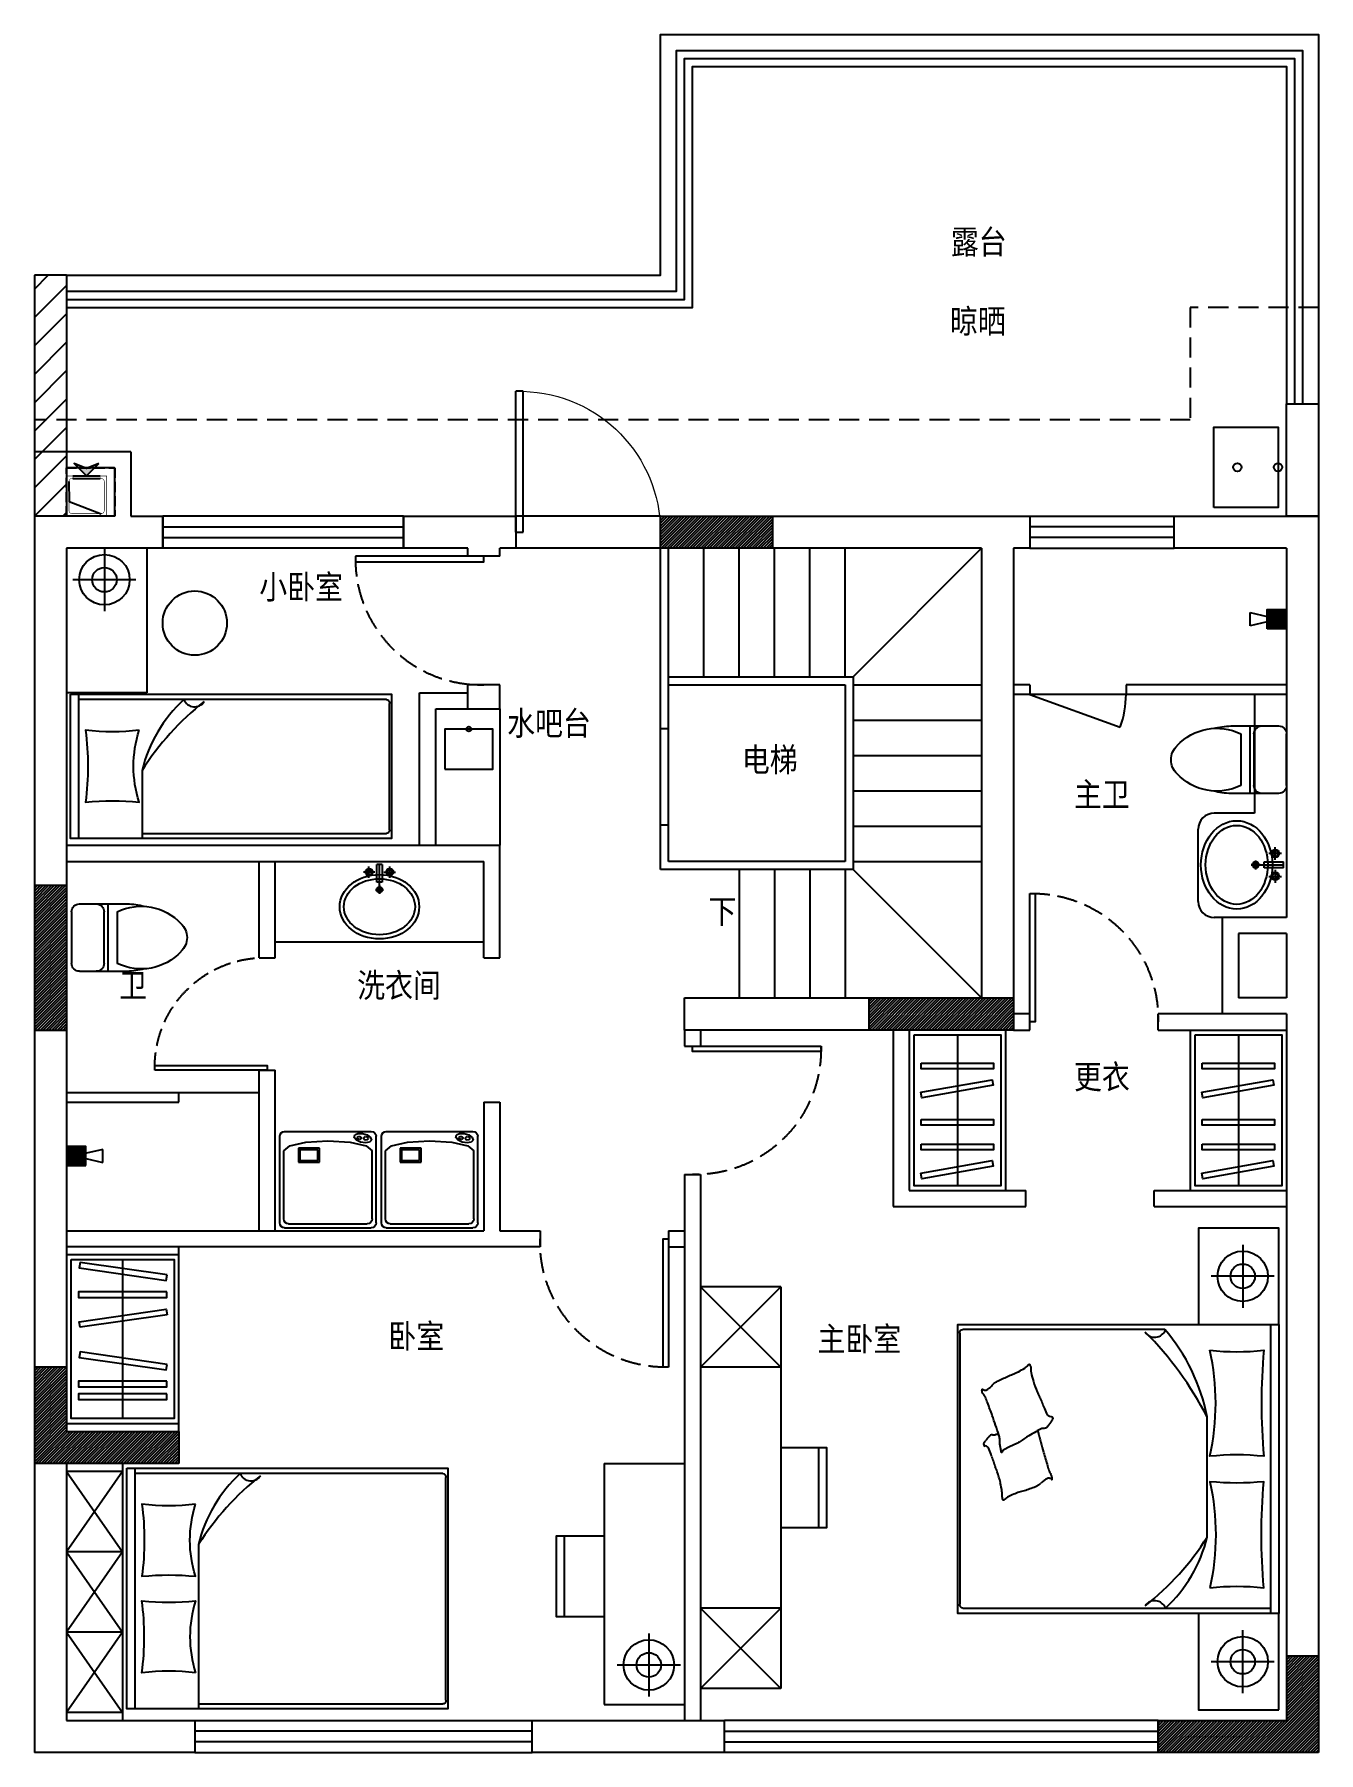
# Model space of a CAD drawing. Extents: x 468514 to 728049, y -74127 to 69080.
# Drawn here: x 470425 to 478425, y -74037 to -63337 of the extents above; entities that cross this region are included whole.
import ezdxf
from ezdxf.xclip import XClip

# ---------------------------------------------------------------- set-up
doc = ezdxf.new("R2010")
doc.units = 0
doc.header["$LTSCALE"] = 500
doc.header["$MEASUREMENT"] = 0
doc.header["$XCLIPFRAME"] = 0
doc.linetypes.add('DASH', pattern=[0.35, 0.25, -0.1])
doc.linetypes.add('HIDDEN', pattern=[0.375, 0.25, -0.125])
for name, color, linetype in [('Door 门', 107, 'Continuous'), ('E 立面标注尺寸', 9, 'Continuous'), ('P-Furniture 家具', 153, 'Continuous'), ('P-Make furniture 固定制作', 154, 'Continuous'), ('P-N wall 新建隔墙', 241, 'Continuous'), ('P-O wall 原始墙体', 245, 'Continuous'), ('P-Stair 楼梯（原建筑设备）', 159, 'Continuous'), ('P-Text  平面文字', 9, 'Continuous'), ('P-Ware 洁具', 153, 'Continuous'), ('P-window 窗', 107, 'Continuous'), ('WALL', 9, 'Continuous')]:
    doc.layers.add(name, color=color, linetype=linetype)
doc.styles.add('PDC DIM', font='PMingLiU-ExtB.ttf', dxfattribs={"width": 0.85})
pattern_1 = [(45, (-208763.564, 105386.938), (-8.83883476, 8.83883476), [])]

# ---------------------------------------------------------------- blocks, each defined once
blk = doc.blocks.new('A$C7BB304D7')
blk.add_hatch(color=256).paths.add_polyline_path([(127, 77), (204, 0), (126, 32), (49, 0)])
at = {"linetype": 'DASH', "ltscale": 0.5}
for p, q in [((2, 330), (2, 30)), ((302, 330), (2, 330)), ((302, 30), (302, 330)), ((2, 30), (302, 30))]:
    blk.add_line(p, q, dxfattribs=at)
for p, q in [((42, 95), (212, 95)), ((42, 80), (212, 80))]:
    blk.add_line(p, q)
at = {"const_width": 3}
blk.add_lwpolyline([(2, 80), (2, 330), (252, 330), (252, 80), (212, 80), (212, 95), (217, 95, 0.414214), (237, 115), (237, 295, 0.414214), (217, 315), (37, 315, 0.414214), (17, 295), (17, 115, 0.414214), (37, 95), (42, 95), (42, 80)], format="xyb", close=True, dxfattribs=at)
blk.add_lwpolyline([(17, 115), (19, 239), (217, 315)])
blk.add_lwpolyline([(204, 3), (126, 34), (49, 3), (127, 80)], close=True)
blk = doc.blocks.new('$DorLib2D$00000001')
for p, q in [((0.45, 0.975), (0.5, 0.975)), ((0.45, 0), (0.45, 0.975)), ((0.5, 0), (0.5, 0.975)), ((0.5, 0), (0.45, 0))]:
    blk.add_line(p, q)
at = {"lineweight": 13}
blk.add_arc((0.475, 0), 0.975, 91.4693, 180, dxfattribs=at)
blk = doc.blocks.new('$WINLIB2D$00000001')
at = {"color": 0}
for points in [[(-0.5, 0.5), (-0.5, -0.5)], [(-0.5, 0.5), (0.5, 0.5)], [(0.5, -0.5), (0.5, 0.5)], [(0.5, 0.1667), (-0.5, 0.1667)], [(0.5, -0.1667), (-0.5, -0.1667)], [(-0.5, -0.5), (0.5, -0.5)]]:
    blk.add_lwpolyline(points, dxfattribs=at)
blk = doc.blocks.new('A$C437E590E')
at = {"color": 8, "linetype": 'ByBlock'}
for p, q in [((243, 462), (164, 462)), ((202, 422), (202, 501)), ((275, 313), (275, 510)), ((306, 462), (386, 462)), ((347, 422), (347, 501)), ((247, 340), (303, 340)), ((275, 368), (275, 312))]:
    blk.add_line(p, q, dxfattribs=at)
at = {"linetype": 'ByBlock'}
for p, q in [((257, 393), (257, 514)), ((293, 514), (257, 514)), ((293, 514), (293, 393)), ((293, 393), (257, 393))]:
    blk.add_line(p, q, dxfattribs=at)
for centre, radius in [((204, 462), 25), ((204, 462), 17.9), ((346, 462), 25), ((346, 462), 17.9)]:
    blk.add_circle(centre, radius, dxfattribs=at)
at = {"color": 8, "linetype": 'ByBlock'}
for radius in [19.5, 11.9]:
    blk.add_circle((275, 340), radius, dxfattribs=at)
at = {"linetype": 'ByBlock'}
blk.add_ellipse((275, 222), major_axis=(-275, 0), ratio=0.809091, dxfattribs=at)
at = {"color": 8, "linetype": 'ByBlock'}
blk.add_ellipse((275, 222), major_axis=(-246, 0), ratio=0.786583, dxfattribs=at)
blk = doc.blocks.new('asdfsdafa3')
for p, q in [((201603, -49207), (201707, -49207)), ((201707, -49207), (201901, -49207)), ((201782, -49207), (201782, -49627)), ((201554, -49577), (201554, -49256)), ((201757, -49256), (201757, -49577)), ((201839, -49256), (201839, -49577)), ((201603, -49627), (201707, -49627)), ((201707, -49627), (201901, -49627))]:
    blk.add_line(p, q)
for centre, radius, start, end in [((201603, -49256), 49.5, 90, 180), ((201707, -49256), 49.5, 0, 90), ((201885, -49706), 500, 75.8795, 88.2029), ((201988, -49558), 337, 42.8306, 116.2777), ((202157, -49416), 116, 359.4502, 47.9126), ((202157, -49418), 116, 312.0874, 0.5498), ((201988, -49275), 337, 243.7223, 317.1694), ((201603, -49577), 49.5, 180, 270), ((201707, -49577), 49.5, 270, 0), ((201885, -49127), 500, 271.7971, 284.1205)]:
    blk.add_arc(centre, radius, start, end)
blk = doc.blocks.new('A$C17F62748')
at = {"linetype": 'ByBlock'}
for p, q in [((60, 50), (19, 227)), ((19, 227), (101, 227)), ((101, 227), (60, 50)), ((120, 0), (0, 120)), ((0, 0), (120, 120)), ((18, 102), (102, 102)), ((18, 90), (102, 90)), ((18, 78), (102, 78)), ((18, 66), (102, 66)), ((18, 54), (102, 54)), ((18, 42), (102, 42)), ((18, 30), (102, 30)), ((99, 28), (21, 28)), ((21, 28), (21, 0)), ((51, 59), (51, 28)), ((69, 59), (69, 28)), ((99, 0), (99, 28))]:
    blk.add_line(p, q, dxfattribs=at)
for points in [[(0, 120), (120, 120), (120, 0), (0, 0)], [(12, 108), (108, 108), (108, 12), (12, 12)], [(18, 102), (102, 102), (102, 18), (18, 18)]]:
    blk.add_lwpolyline(points, close=True, dxfattribs=at)
blk = doc.blocks.new('fffg')
blk.add_lwpolyline([(143, 670), (109, 670), (109, -130), (143, -130)], close=True)
at = {"color": 8, "linetype": 'DASH'}
blk.add_arc((123, -110), 780, 88.5421, 181.4579, dxfattribs=at)
blk = doc.blocks.new('A$C2E972971')
for p, q in [((0, 570), (0, 30)), ((0, 570), (0, 30)), ((30, 600), (570, 600)), ((600, 570), (600, 30)), ((600, 570), (600, 30)), ((30, 0), (570, 0))]:
    blk.add_line(p, q)
at = {"color": 8}
for p, q in [((25, 545), (25, 120)), ((25, 545), (25, 120)), ((55, 575), (545, 575)), ((575, 545), (575, 120)), ((575, 545), (575, 120)), ((25, 120), (62, 89)), ((116, 105), (116, 191)), ((116, 191), (248, 191)), ((126, 115), (126, 181)), ((126, 181), (238, 181)), ((238, 115), (126, 115)), ((238, 181), (238, 115)), ((248, 191), (248, 105)), ((538, 89), (575, 120)), ((62, 89), (163, 67)), ((248, 105), (116, 105)), ((163, 67), (300, 58)), ((300, 58), (438, 67)), ((438, 67), (538, 89)), ((478, 54), (464, 37)), ((464, 37), (468, 22)), ((468, 22), (487, 12)), ((503, 67), (478, 54)), ((485, 45), (483, 40)), ((483, 40), (485, 35)), ((491, 49), (485, 45)), ((485, 35), (491, 32)), ((487, 12), (516, 12)), ((498, 50), (491, 49)), ((491, 32), (498, 31)), ((504, 47), (498, 50)), ((498, 31), (504, 33)), ((534, 71), (503, 67)), ((508, 43), (504, 47)), ((504, 33), (508, 37)), ((508, 37), (508, 43)), ((516, 12), (545, 21)), ((528, 52), (523, 46)), ((523, 46), (523, 40)), ((523, 40), (528, 35)), ((535, 54), (528, 52)), ((528, 35), (535, 32)), ((559, 67), (534, 71)), ((543, 53), (535, 54)), ((535, 32), (543, 33)), ((549, 49), (543, 53)), ((543, 33), (549, 37)), ((545, 21), (566, 37)), ((551, 43), (549, 49)), ((549, 37), (551, 43)), ((571, 54), (559, 67)), ((566, 37), (571, 54))]:
    blk.add_line(p, q, dxfattribs=at)
for centre, start, end in [((30, 570), 90, 180), ((570, 570), 0, 90), ((30, 30), 180, 270), ((570, 30), 270, 0)]:
    blk.add_arc(centre, 30, start, end)
for centre, start, end in [((55, 545), 90, 180), ((545, 545), 0, 90)]:
    blk.add_arc(centre, 30, start, end, dxfattribs=at)
blk = doc.blocks.new('A$C5E9C12C4')
at = {"color": 250, "linetype": 'ByBlock'}
for p, q in [((834, 1968), (834, 52)), ((2545, 1988), (858, 1988)), ((2569, 709), (2569, 1968)), ((1276, 446), (2024, 446)), ((500, 29), (500, 421)), ((2900, 29), (2900, 421)), ((304, 225), (696, 225)), ((3096, 225), (2704, 225))]:
    blk.add_line(p, q, dxfattribs=at)
at = {"linetype": 'ByBlock'}
blk.add_line((2600, 52), (800, 52), dxfattribs=at)
for points in [[(800, 0), (800, 2000), (2600, 2000), (2600, 0)], [(200, 0), (800, 0), (800, 500), (200, 500)], [(2600, 0), (3200, 0), (3200, 500), (2600, 500)]]:
    blk.add_lwpolyline(points, close=True, dxfattribs=at)
at = {"color": 250, "linetype": 'ByBlock'}
for points in [[(2328, 1583, 0.101392), (2346, 1564, -0.223768), (2352, 1554, -0.25558), (2349, 1550, -0.081563), (2335, 1545, -0.071805), (2318, 1544, 0.069985), (2301, 1543, 0.03546), (2245, 1529, 0.029432), (2181, 1505, 0.001554), (2150, 1491, -0.00152), (2119, 1477, -0.004735), (2086, 1464, 0.00382), (2046, 1447, 0.296001), (2027, 1419, -0.649774), (2007, 1411, -0.02319), (2002, 1414, 0.0288), (1999, 1417, 0.005727), (1992, 1421, -0.004358), (1983, 1427, -0.027528), (1966, 1439, -0.046214), (1957, 1448, -0.194121), (1953, 1461, 0.133719), (1950, 1480, 0.011505), (1932, 1514, 0.008882), (1907, 1557, 0.012426), (1871, 1612, -0.033612), (1859, 1632), (1837, 1677), (1820, 1712, 0.224341), (1806, 1723, -0.722772), (1805, 1730, -0.103513), (1809, 1730, 0.053465), (1816, 1730, 0.030109), (1838, 1734, -0.031436), (1859, 1738, -0.05324), (1874, 1738, 0.05518), (1888, 1738, 0.056271), (1912, 1744, 0.0108), (2033, 1785, 0.00456), (2114, 1815, 0.01125), (2147, 1828, 0.069394), (2164, 1838, -0.079756), (2179, 1847, -0.106399), (2193, 1849, -0.328642), (2197, 1847, -0.299547), (2196, 1841, 0.189917), (2191, 1834, 0.033518), (2191, 1826, 0.075627), (2191, 1822, 0.053489), (2195, 1816, 0.017838), (2208, 1799, 0.038394), (2226, 1781, -0.059529), (2237, 1769, -0.035943), (2249, 1749, -0.011245), (2280, 1681, -0.006203), (2293, 1650, 0.010783), (2301, 1633, 0.019485), (2306, 1622, 0.005062)], [(960, 429, -0.058596), (960, 94, -0.042773), (1621, 94, -0.052163), (1621, 429, -0.107964)], [(2440, 429, 0.058596), (2440, 94, 0.042773), (1779, 94, 0.052163), (1779, 429, 0.107964)]]:
    blk.add_lwpolyline(points, format="xyb", close=True, dxfattribs=at)
for centre, radius in [((500, 225), 157), ((2900, 225), 157), ((500, 225), 76.4), ((2900, 225), 76.4)]:
    blk.add_circle(centre, radius, dxfattribs=at)
for centre, radius, start, end in [((809, 773), 71, 291.0659, 56.8343), ((2192, 1893), 1712, 218.287, 237.6721), ((1004, 2397), 2202, 297.6031, 314.6948), ((2591, 773), 71, 123.1657, 248.9341), ((1476, 1291), 868, 222.3133, 256.6516), ((1798, 1612), 1187, 280.9894, 310.5056)]:
    blk.add_arc(centre, radius, start, end, dxfattribs=at)
at = {"color": 250, "linetype": 'ByBlock', "extrusion": (0, 0, -1)}
for centre, major_axis, start_param, end_param in [((858, 1968), (-24, 0), 0, 1.570796), ((2545, 1968), (24, 0), -1.570796, 0)]:
    blk.add_ellipse(centre, major_axis=major_axis, ratio=0.833333, start_param=start_param, end_param=end_param, dxfattribs=at)
at = {"color": 250, "linetype": 'ByBlock'}
for centre, major_axis, ratio, start_param, end_param in [((1809, 1830), (-34.4, 0), 0.833333, 1.970378, 3.121515), ((1855, 1829), (-12.2, 0), 0.833333, 3.958241, 6.263107), ((1818, 1796), (-66.9, 0), 0.833333, 3.865498, 3.958241), ((1900, 1857), (-43.4, 0), 0.833333, 0.723905, 0.839074), ((2117, 2058), (367, 0), 0.833333, 3.980666, 4.003573), ((1465, 1424), (-634, 0), 0.833333, 3.98614, 4.003573), ((1747, 1689), (209, 0), 0.833333, 0.734464, 0.844548), ((1523, 1715), (16.1, 0), 0.833333, 3.048091, 3.928657), ((1512, 1716), (5.57, 0), 0.833333, 2.047199, 3.048091), ((1532, 1684), (-48.9, 0), 0.833333, -1.419924, -1.094394), ((1533, 1677), (57.5, 0), 0.833333, 1.43494, 1.721669), ((1549, 1774), (60.5, 0), 0.833333, 4.576533, 4.856018), ((1499, 2065), (-413, 0), 0.833333, 1.714425, 1.856206), ((1447, 2213), (-599, 0), 0.833333, 1.856206, 1.973901), ((-517, 6051), (5605, 0), 0.833333, -1.167692, -1.161476), ((4045, -2712), (5858, 0), 0.833333, 1.974037, 1.980117), ((2506, 294), (1936, 0), 0.833333, 1.955096, 1.974037), ((665, 4086), (2973, 0), 0.833333, -1.186496, -1.171214), ((1847, 1764), (-74.3, 0), 0.833333, 3.691331, 3.876056), ((1892, 1787), (21.7, 0), 0.833333, -0.217207, 0.549738), ((1956, 1776), (-44, 0), 0.833333, -0.217207, 0.314514), ((2832, 2013), (965, 0), 0.833333, 3.456107, 3.479223), ((1460, 1663), (72.5, 0), 0.833333, 0.382878, 0.787064), ((-843, 890), (2407, 701), 0.471108, 0.022718, 0.08572), ((3093, 1932), (-1582, 0), 0.833333, 0.241571, 0.266382), ((3421, 2007), (1923, 0), 0.833333, 3.407974, 3.452952), ((1771, 1564), (-189, 0), 0.833333, 0.31136, 0.455068), ((2791, -912), (3019, 0), 0.833333, 1.860669, 1.903868), ((1960, 1410), (112, 0), 0.833333, 1.758186, 1.860669), ((1671, 1523), (-77.8, 0), 0.833333, 0.455068, 0.692904), ((1468, 1383), (-186, 0), 0.833333, 3.680998, 3.834497), ((1338, 1318), (-338, 0), 0.833333, 3.609654, 3.680998), ((1640, 1415), (-6.04, 0), 0.833333, -0.932369, 0.231794), ((1638, 1415), (-4.26, 0), 0.833333, 0.231794, 1.501884), ((1628, 1429), (-13.6, 0), 0.833333, 2.209223, 2.959949), ((1640, 1440), (-33.8, 0), 0.833333, 1.501884, 1.925887), ((1605, 1431), (37.8, 0), 0.833333, 0.25431, 0.468061), ((1569, 1438), (74, 0), 0.833333, -0.181643, -0.047623), ((1628, 1435), (14.7, 0), 0.833333, -0.047623, 0.25431), ((1632, 1458), (57.7, 0), 0.833333, -1.215705, -0.897354), ((1715, 1371), (76, 0), 0.833333, 1.967107, 2.244238), ((1996, 812), (-804, 0), 0.833333, -1.219485, -1.174486), ((3402, -2386), (4890, 0), 0.833333, 1.903868, 1.922108)]:
    blk.add_ellipse(centre, major_axis=major_axis, ratio=ratio, start_param=start_param, end_param=end_param, dxfattribs=at)
blk = doc.blocks.new('A$C63015256')
at = {"layer": 'P-O wall 原始墙体'}
h = blk.add_hatch(dxfattribs=at)
h.set_pattern_fill('普通砖', color=256, scale=50, style=0)
h.set_pattern_definition([(45, (-208763.56, 105476.7), (-88.38838, 88.38838), [])])
h.paths.add_polyline_path([(2152.1, 10596.3), (2152.1, 9096.3), (2352.1, 9096.3), (2352.1, 10596.3)])
h = blk.add_hatch(dxfattribs=at)
h.set_pattern_fill('ANSI31', color=256, scale=100, style=0)
h.set_pattern_definition(pattern_1)
h.paths.add_polyline_path([(6752.1, 9096.3), (6052.1, 9096.3), (6052.1, 8896.3), (6752.1, 8896.3)])
h = blk.add_hatch(dxfattribs=at)
h.set_pattern_fill('ANSI31', color=256, scale=100, style=0)
h.set_pattern_definition(pattern_1)
h.paths.add_polyline_path([(2352.1, 6796.3), (2152.1, 6796.3), (2152.1, 5896.3), (2352.1, 5896.3)])
h = blk.add_hatch(dxfattribs=at)
h.set_pattern_fill('ANSI31', color=256, scale=100, style=0)
h.set_pattern_definition(pattern_1)
h.paths.add_polyline_path([(7352.1, 6096.3), (7352.1, 5896.3), (8252.1, 5896.3), (8252.1, 6096.3), (8052.1, 6096.3)])
h = blk.add_hatch(dxfattribs=at)
h.set_pattern_fill('ANSI31', color=256, scale=100, style=0)
h.set_pattern_definition(pattern_1)
h.paths.add_polyline_path([(2352.1, 3396.3), (2352.1, 3796.3), (2152.1, 3796.3), (2152.1, 3296.3), (2152.1, 3196.3), (3052.1, 3196.3), (3052.1, 3396.3)])
h = blk.add_hatch(dxfattribs=at)
h.set_pattern_fill('ANSI31', color=256, scale=100, style=0)
h.set_pattern_definition(pattern_1)
h.paths.add_polyline_path([(10152.1, 1996.3), (9952.1, 1996.3), (9952.1, 1596.3), (9952.1, 1595.2), (9152.1, 1595.2), (9152.1, 1396.3), (10152.1, 1396.3)])
at = {"layer": 'P-Furniture 家具', "color": 8}
for p, q in [((2588.7, 8896.8), (2588.7, 8504.1)), ((2785, 8700.4), (2392.3, 8700.4)), ((4344.9, 7954.3), (2429.5, 7954.3)), ((4364.9, 7143.4), (4364.9, 7930.3)), ((2823.4, 7512.6), (2823.4, 7088.5)), ((2823.4, 7119.4), (4344.9, 7119.4)), ((4696.1, 3134.2), (2780.6, 3134.2)), ((4716.1, 1723.3), (4716.1, 3110.2)), ((3174.6, 2692.5), (3174.6, 1668.3)), ((5979.6, 2138.6), (5979.6, 1745.8)), ((5783.3, 1942.2), (6176, 1942.2)), ((3174.6, 1699.3), (4696.1, 1699.3))]:
    blk.add_line(p, q, dxfattribs=at)
at = {"layer": 'P-Furniture 家具'}
for p, q in [((2852.1, 8896.3), (2852.1, 7996.3)), ((2852.1, 7996.3), (2352.1, 7996.3)), ((2429.5, 7088.5), (2429.5, 7988.5)), ((5052.1, 7896.3), (5052.1, 7046.3)), ((2780.6, 1668.3), (2780.6, 3168.3))]:
    blk.add_line(p, q, dxfattribs=at)
at = {"layer": 'P-Furniture 家具', "linetype": 'ByBlock'}
for p, q in [((8352.1, 8046.3), (8252.1, 8046.3)), ((8352.1, 8046.3), (8352.1, 7986.3)), ((8952.1, 8046.3), (8952.1, 7986.3)), ((9952.1, 8046.3), (8952.1, 8046.3)), ((9952.1, 7986.3), (8252.1, 7986.3)), ((8352.1, 7986.3), (8916.4, 7782.5)), ((9752.1, 7986.3), (9752.1, 7246.3)), ((9752.1, 7246.3), (9502.1, 7246.3)), ((9402.1, 6696.3), (9402.1, 7146.3)), ((9502.1, 6596.3), (9502.1, 6596.3)), ((9552.1, 6596.3), (9502.1, 6596.3)), ((3652.1, 6446.3), (4952.1, 6446.3)), ((2352.1, 5506.3), (3552.1, 5506.3)), ((3052.1, 5446.3), (3052.1, 5506.3)), ((2352.1, 5446.3), (3052.1, 5446.3)), ((6802.1, 4296.3), (6302.1, 4296.3)), ((6302.1, 4296.3), (6802.1, 3796.3)), ((6302.1, 3796.3), (6802.1, 4296.3)), ((6802.1, 4296.3), (6802.1, 1796.3)), ((6802.1, 3796.3), (6302.1, 3796.3)), ((7036.4, 3296.3), (7036.4, 2796.3)), ((5702.1, 3196.3), (6202.1, 3196.3)), ((5702.1, 3196.3), (5702.1, 1696.3)), ((5452.1, 2744.6), (5452.1, 2244.6)), ((6802.1, 2296.3), (6302.1, 2296.3)), ((6302.1, 1796.3), (6802.1, 2296.3)), ((6302.1, 2296.3), (6802.1, 1796.3)), ((6802.1, 1796.3), (6302.1, 1796.3)), ((5702.1, 1696.3), (6202.1, 1696.3))]:
    blk.add_line(p, q, dxfattribs=at)
at = {"layer": 'P-Furniture 家具', "linetype": 'HIDDEN'}
blk.add_lwpolyline([(10152.1, 10396.3), (9352.1, 10396.3), (9352.1, 9696.3), (2152.1, 9696.3)], dxfattribs=at)
at = {"layer": 'P-Furniture 家具', "color": 8}
blk.add_lwpolyline([(9498.9, 9150.7), (9498.9, 9650.7), (9898.9, 9650.7), (9898.9, 9150.7)], close=True, dxfattribs=at)
at = {"layer": 'P-Furniture 家具'}
for points in [[(2377.1, 7988.5), (4377.1, 7988.5), (4377.1, 7088.5), (2377.1, 7088.5)], [(4708.6, 7520.3), (5008.6, 7520.3), (5008.6, 7770.3), (4708.6, 7770.3)], [(2728.3, 3168.3), (4728.3, 3168.3), (4728.3, 1668.3), (2728.3, 1668.3)]]:
    blk.add_lwpolyline(points, close=True, dxfattribs=at)
at = {"layer": 'P-Furniture 家具', "color": 8}
for points in [[(2805.6, 7763, -0.0585956), (2471.4, 7763, -0.0629705), (2471.4, 7314.4, -0.052163), (2805.6, 7314.4, -0.1589439)], [(3156.8, 2942.9, -0.0585956), (2822.6, 2942.9, -0.0629705), (2822.6, 2494.3, -0.052163), (3156.8, 2494.3, -0.1589439)], [(3156.8, 1893.8, 0.0585956), (2822.6, 1893.8, 0.0629705), (2822.6, 2342.3, 0.052163), (3156.8, 2342.3, 0.1589439)]]:
    blk.add_lwpolyline(points, format="xyb", close=True, dxfattribs=at)
at = {"layer": 'P-Furniture 家具', "linetype": 'ByBlock'}
for points in [[(6802.1, 3296.3), (7086.4, 3296.3), (7086.4, 2796.3), (6802.1, 2796.3)], [(5702.1, 2744.6), (5402.1, 2744.6), (5402.1, 2244.6), (5702.1, 2244.6)]]:
    blk.add_lwpolyline(points, dxfattribs=at)
at = {"layer": 'P-Furniture 家具', "color": 8}
for centre, radius in [((9645.7, 9400.7), 25.7), ((9898.9, 9400.7), 25.7), ((2588.7, 8700.4), 157), ((2588.7, 8700.4), 76.4), ((3151.4, 8430.1), 200), ((5979.6, 1942.2), 157), ((5979.6, 1942.2), 76.4)]:
    blk.add_circle(centre, radius, dxfattribs=at)
at = {"layer": 'P-Furniture 家具'}
blk.add_circle((4858.6, 7770.3), 15, dxfattribs=at)
at = {"layer": 'P-Furniture 家具', "color": 8}
for centre, radius, start, end in [((3668.4, 7312.1), 868.5, 132.31328, 166.65159), ((4270.5, 6596.9), 1712.5, 128.28696, 147.67208), ((3150, 7979.8), 71, 201.06587, 326.83428), ((4019.6, 2492), 868.5, 132.31328, 166.65159), ((4621.7, 1776.7), 1712.5, 128.28696, 147.67208), ((3501.2, 3159.7), 71, 201.06587, 326.83428)]:
    blk.add_arc(centre, radius, start, end, dxfattribs=at)
at = {"layer": 'P-Furniture 家具', "linetype": 'ByBlock'}
for centre, radius, start, end in [((8352.1, 7986.3), 600, 340.14433, 0), ((9502.1, 7146.3), 100, 90, 180), ((9502.1, 6696.3), 100, 180, 270)]:
    blk.add_arc(centre, radius, start, end, dxfattribs=at)
at = {"layer": 'P-Furniture 家具', "color": 8, "extrusion": (0, 0, -1)}
for centre, start_param, end_param in [((4344.9, 7930.3), 0, 1.5707963), ((4344.9, 7143.4), 1.5707963, 3.1415927), ((4696.1, 3110.2), 0, 1.5707963), ((4696.1, 1723.3), 1.5707963, 3.1415927)]:
    blk.add_ellipse(centre, major_axis=(0, 24), ratio=0.8333333, start_param=start_param, end_param=end_param, dxfattribs=at)
at = {"layer": 'P-Make furniture 固定制作'}
for p, q in [((8202.1, 5896.3), (8202.1, 4896.3)), ((9352.1, 5896.3), (9352.1, 4896.3)), ((3052.1, 4496.3), (2352.1, 4496.3)), ((3052.1, 3396.3), (3052.1, 4546.3)), ((2352.1, 3446.3), (3052.1, 3446.3)), ((2702.1, 3146.3), (2352.1, 3146.3)), ((2702.1, 3196.3), (2702.1, 1596.3)), ((2702.1, 1646.3), (2352.1, 1646.3))]:
    blk.add_line(p, q, dxfattribs=at)
at = {"layer": 'P-Make furniture 固定制作', "color": 8}
for p, q in [((7902.1, 5866.3), (7902.1, 4926.3)), ((9652.1, 5866.3), (9652.1, 4926.3)), ((2702.1, 4466.3), (2702.1, 3476.3)), ((2352.1, 3146.3), (2702.1, 2646.3)), ((2702.1, 3146.3), (2352.1, 2646.3)), ((2702.1, 2646.3), (2352.1, 2646.3)), ((2352.1, 2646.3), (2702.1, 2146.3)), ((2702.1, 2646.3), (2352.1, 2146.3)), ((2702.1, 2146.3), (2352.1, 2146.3)), ((2352.1, 2146.3), (2702.1, 1646.3)), ((2702.1, 2146.3), (2352.1, 1646.3))]:
    blk.add_line(p, q, dxfattribs=at)
for points in [[(7632.1, 5866.3), (8172.1, 5866.3), (8172.1, 4926.3), (7632.1, 4926.3)], [(9382.1, 5866.3), (9922.1, 5866.3), (9922.1, 4926.3), (9382.1, 4926.3)], [(7677.1, 5688.8), (8127.1, 5688.8), (8127.1, 5653.8), (7677.1, 5653.8)], [(9427.1, 5688.8), (9877.1, 5688.8), (9877.1, 5653.8), (9427.1, 5653.8)], [(7674.4, 5508.9), (8117.6, 5587), (8123.7, 5552.6), (7680.5, 5474.4)], [(9424.4, 5508.9), (9867.6, 5587), (9873.7, 5552.6), (9430.5, 5474.4)], [(7677.1, 5339.4), (8127.1, 5339.4), (8127.1, 5304.4), (7677.1, 5304.4)], [(9427.1, 5339.4), (9877.1, 5339.4), (9877.1, 5304.4), (9427.1, 5304.4)], [(7677.1, 5184.7), (8127.1, 5184.7), (8127.1, 5149.7), (7677.1, 5149.7)], [(9427.1, 5184.7), (9877.1, 5184.7), (9877.1, 5149.7), (9427.1, 5149.7)], [(7674.4, 5004.8), (8117.6, 5083), (8123.7, 5048.5), (7680.5, 4970.3)], [(9424.4, 5004.8), (9867.6, 5083), (9873.7, 5048.5), (9430.5, 4970.3)], [(2382.1, 4466.3), (3022.1, 4466.3), (3022.1, 3476.3), (2382.1, 3476.3)], [(2979.7, 4371.3), (2436.6, 4449.5), (2430.5, 4415), (2973.7, 4336.9)], [(2977.1, 4266.2), (2427.1, 4266.2), (2427.1, 4231.2), (2977.1, 4231.2)], [(2979.7, 4123), (2436.6, 4044.8), (2430.5, 4079.3), (2973.7, 4157.4)], [(2979.7, 3813.7), (2436.6, 3891.9), (2430.5, 3857.4), (2973.7, 3779.3)], [(2977.1, 3708.6), (2427.1, 3708.6), (2427.1, 3673.6), (2977.1, 3673.6)], [(2977.1, 3630.7), (2427.1, 3630.7), (2427.1, 3595.7), (2977.1, 3595.7)]]:
    blk.add_lwpolyline(points, close=True, dxfattribs=at)
at = {"layer": 'P-N wall 新建隔墙'}
for p, q in [((4552.1, 7046.3), (4552.1, 7996.3)), ((4552.1, 7996.3), (4852.1, 7996.3)), ((4652.1, 7046.3), (4652.1, 7896.3)), ((4652.1, 7896.3), (4852.1, 7896.3)), ((2352.1, 7046.3), (4952.1, 7046.3)), ((4952.1, 7046.3), (5052.1, 7046.3)), ((5052.1, 6346.3), (5052.1, 7046.3)), ((2352.1, 6946.3), (4952.1, 6946.3)), ((3552.1, 6346.3), (3552.1, 6946.3)), ((3652.1, 6346.3), (3652.1, 6946.3)), ((4952.1, 6346.3), (4952.1, 6946.3)), ((3552.1, 6346.3), (3652.1, 6346.3)), ((4952.1, 6346.3), (5052.1, 6346.3)), ((8352.1, 5996.3), (8252.1, 5996.3)), ((8352.1, 5896.3), (8352.1, 5996.3)), ((9152.1, 5896.3), (9152.1, 5996.3)), ((9552.1, 5996.3), (9152.1, 5996.3)), ((6202.1, 5896.3), (6202.1, 5796.3)), ((6302.1, 5896.3), (6302.1, 5796.3)), ((7502.1, 5896.3), (7502.1, 4796.3)), ((7602.1, 5896.3), (7602.1, 4896.3)), ((8252.1, 5896.3), (8352.1, 5896.3)), ((9152.1, 5896.3), (9952.1, 5896.3)), ((6202.1, 5796.3), (6302.1, 5796.3)), ((3552.1, 5646.3), (3652.1, 5646.3)), ((3552.1, 4646.3), (3552.1, 5646.3)), ((3652.1, 4646.3), (3652.1, 5646.3)), ((4952.1, 5446.3), (5052.1, 5446.3)), ((4952.1, 5446.3), (4952.1, 4646.3)), ((5052.1, 5446.3), (5052.1, 4646.3)), ((6202.1, 4996.3), (6302.1, 4996.3)), ((6202.1, 4996.3), (6202.1, 1596.3)), ((6302.1, 4996.3), (6302.1, 1596.3)), ((7602.1, 4896.3), (8327.1, 4896.3)), ((8327.1, 4796.3), (8327.1, 4896.3)), ((9127.1, 4896.3), (9952.1, 4896.3)), ((9127.1, 4796.3), (9127.1, 4896.3)), ((7502.1, 4796.3), (8327.1, 4796.3)), ((9127.1, 4796.3), (9952.1, 4796.3)), ((2352.1, 4646.3), (4952.1, 4646.3)), ((5052.1, 4646.3), (5302.1, 4646.3)), ((5302.1, 4646.3), (5302.1, 4546.3)), ((6102.1, 4646.3), (6202.1, 4646.3)), ((6102.1, 4646.3), (6102.1, 4546.3)), ((5302.1, 4546.3), (2352.1, 4546.3)), ((6102.1, 4546.3), (6202.1, 4546.3))]:
    blk.add_line(p, q, dxfattribs=at)
at = {"layer": 'P-N wall 新建隔墙', "color": 107}
for points in [[(2352.1, 10596.3), (6052.1, 10596.3), (6052.1, 12096.3), (10152.1, 12096.3), (10152.1, 9796.3)], [(2352.1, 10496.3), (6152.1, 10496.3), (6152.1, 11996.3), (10052.1, 11996.3), (10052.1, 9796.3)], [(2352.1, 10446.3), (6202.1, 10446.3), (6202.1, 11946.3), (10002.1, 11946.3), (10002.1, 9796.3)], [(2352.1, 10396.3), (6252.1, 10396.3), (6252.1, 11896.3), (9952.1, 11896.3), (9952.1, 9796.3)]]:
    blk.add_lwpolyline(points, dxfattribs=at)
at = {"layer": 'P-O wall 原始墙体'}
for p, q in [((2152.1, 10596.3), (2152.1, 9096.3)), ((2352.1, 10596.3), (2152.1, 10596.3)), ((2352.1, 10596.3), (2352.1, 9096.3)), ((2752.1, 9496.3), (2152.1, 9496.3)), ((2752.1, 9496.3), (2752.1, 9096.3)), ((2652.1, 9396.3), (2352.1, 9396.3)), ((2652.1, 9396.3), (2652.1, 9096.3)), ((2152.1, 9096.3), (2152.1, 7196.3)), ((2352.1, 9096.3), (2152.1, 9096.3)), ((2652.1, 9096.3), (2352.1, 9096.3)), ((2752.1, 9096.3), (2952.1, 9096.3)), ((2952.1, 9096.3), (2952.1, 8896.3)), ((4452.1, 8896.3), (4452.1, 9096.3)), ((4452.1, 9096.3), (4952.1, 9096.3)), ((4952.1, 9096.3), (5152.1, 9096.3)), ((5152.1, 9096.3), (5152.1, 8896.3)), ((6052.1, 8896.3), (6052.1, 9096.3)), ((6052.1, 9096.3), (8152.1, 9096.3)), ((6752.1, 8896.3), (6752.1, 9096.3)), ((8152.1, 9096.3), (8352.1, 9096.3)), ((8352.1, 9096.3), (8352.1, 8896.3)), ((9252.1, 8896.3), (9252.1, 9096.3)), ((9252.1, 9096.3), (10152.1, 9096.3)), ((10152.1, 9096.3), (10152.1, 6596.3)), ((2352.1, 8896.3), (2352.1, 7296.3)), ((2752.1, 8896.3), (2352.1, 8896.3)), ((2952.1, 8896.3), (2752.1, 8896.3)), ((4852.1, 8896.3), (4452.1, 8896.3)), ((4852.1, 8846.3), (4852.1, 8896.3)), ((5152.1, 8896.3), (5052.1, 8896.3)), ((5052.1, 8846.3), (5052.1, 8896.3)), ((8052.1, 8896.3), (6052.1, 8896.3)), ((8052.1, 8896.3), (8052.1, 6596.3)), ((8252.1, 8896.3), (8252.1, 6096.3)), ((8352.1, 8896.3), (8252.1, 8896.3)), ((9952.1, 8896.3), (9252.1, 8896.3)), ((9952.1, 8896.3), (9952.1, 6596.3)), ((5052.1, 8846.3), (4852.1, 8846.3)), ((5052.1, 8046.3), (4852.1, 8046.3)), ((4852.1, 7896.3), (4852.1, 8046.3)), ((5052.1, 7896.3), (5052.1, 8046.3)), ((4852.1, 7896.3), (5052.1, 7896.3)), ((2352.1, 7296.3), (2352.1, 5896.3)), ((2152.1, 7196.3), (2152.1, 5896.3)), ((2352.1, 6796.3), (2152.1, 6796.3)), ((8052.1, 6596.3), (8052.1, 6096.3)), ((9952.1, 6596.3), (9552.1, 6596.3)), ((9552.1, 6596.3), (9552.1, 5996.3)), ((10152.1, 6596.3), (10152.1, 5996.3)), ((9952.1, 6496.3), (9652.1, 6496.3)), ((9652.1, 6496.3), (9652.1, 6096.3)), ((9952.1, 6496.3), (9952.1, 6096.3)), ((6202.1, 5896.3), (6202.1, 6096.3)), ((6202.1, 6096.3), (8052.1, 6096.3)), ((7352.1, 5896.3), (7352.1, 6096.3)), ((8052.1, 6096.3), (8252.1, 6096.3)), ((8252.1, 6096.3), (8252.1, 5896.3)), ((9952.1, 5996.3), (9552.1, 5996.3)), ((9952.1, 6096.3), (9652.1, 6096.3)), ((9952.1, 5996.3), (9952.1, 1596.3)), ((10152.1, 5996.3), (10152.1, 3696.3)), ((2152.1, 5896.3), (2152.1, 3296.3)), ((2152.1, 5896.3), (2352.1, 5896.3)), ((2352.1, 5896.3), (2352.1, 3396.3)), ((8252.1, 5896.3), (6202.1, 5896.3)), ((2352.1, 3796.3), (2152.1, 3796.3)), ((10152.1, 3696.3), (10152.1, 1396.3)), ((2352.1, 3396.3), (3052.1, 3396.3)), ((3052.1, 3396.3), (3052.1, 3196.3)), ((2152.1, 3296.3), (2152.1, 1396.3)), ((3052.1, 3196.3), (2152.1, 3196.3)), ((2352.1, 3196.3), (2352.1, 1596.3)), ((10152.1, 1996.3), (9952.1, 1996.3)), ((2352.1, 1596.3), (3152.1, 1596.3)), ((3152.1, 1596.3), (3152.1, 1396.3)), ((5252.1, 1396.3), (5252.1, 1596.3)), ((5252.1, 1596.3), (6452.1, 1596.3)), ((6452.1, 1396.3), (6452.1, 1596.3)), ((9152.1, 1396.3), (9152.1, 1596.3)), ((9152.1, 1596.3), (9952.1, 1596.3)), ((3152.1, 1396.3), (2152.1, 1396.3)), ((6452.1, 1396.3), (5252.1, 1396.3)), ((10152.1, 1396.3), (9152.1, 1396.3))]:
    blk.add_line(p, q, dxfattribs=at)
blk.add_lwpolyline([(9952.1, 9796.3), (10152.1, 9796.3), (10152.1, 9096.3), (9952.1, 9096.3)], close=True, dxfattribs=at)
at = {"layer": 'P-Stair 楼梯（原建筑设备）'}
for p, q in [((6052.1, 9096.3), (5152.1, 9096.3)), ((6052.1, 8896.3), (5152.1, 8896.3)), ((6052.1, 6896.3), (6052.1, 8896.3)), ((6102.1, 6946.3), (6102.1, 8896.3)), ((6322.1, 8096.3), (6322.1, 8896.3)), ((6542.1, 8096.3), (6542.1, 8896.3)), ((6762.1, 8096.3), (6762.1, 8896.3)), ((6982.1, 8096.3), (6982.1, 8896.3)), ((7202.1, 8096.3), (7202.1, 8896.3)), ((7252.1, 8096.3), (8052.1, 8896.3)), ((6102.1, 8096.3), (7252.1, 8096.3)), ((6102.1, 8046.3), (7202.1, 8046.3)), ((7202.1, 8046.3), (7202.1, 6946.3)), ((7252.1, 8096.3), (7252.1, 6896.3)), ((7252.1, 8046.3), (8052.1, 8046.3)), ((7252.1, 7826.3), (8052.1, 7826.3)), ((6102.1, 7771.3), (6052.1, 7771.3)), ((7252.1, 7606.3), (8052.1, 7606.3)), ((7252.1, 7386.3), (8052.1, 7386.3)), ((6102.1, 7171.3), (6052.1, 7171.3)), ((7252.1, 7166.3), (8052.1, 7166.3)), ((7252.1, 6896.3), (6052.1, 6896.3)), ((7202.1, 6946.3), (6102.1, 6946.3)), ((6542.1, 6896.3), (6542.1, 6096.3)), ((6762.1, 6896.3), (6762.1, 6096.3)), ((6982.1, 6896.3), (6982.1, 6096.3)), ((7202.1, 6896.3), (7202.1, 6096.3)), ((7252.1, 6946.3), (8052.1, 6946.3)), ((7252.1, 6896.3), (8052.1, 6096.3))]:
    blk.add_line(p, q, dxfattribs=at)
blk.add_lwpolyline([(6542.1, 6521.3, 0, 0, 0), (7627.1, 6521.3, 0, 0, 0), (7627.1, 8471.3, 0, 0, 0), (6402.1, 8471.3, 80, 0, 0), (6102.1, 8471.3, 0, 0, 0)], format="xyseb", dxfattribs=at)
at = {"layer": 'WALL'}
blk.add_line((2352.1, 9396.3), (2352.1, 9096.3), dxfattribs=at)
at = {"layer": 'Door 门', "extrusion": (0, 0, -1), "xscale": 900, "yscale": 900, "zscale": -900}
blk.add_blockref('$DorLib2D$00000001', (-5602.1, 8996.3), dxfattribs=at)
at = {"layer": 'Door 门', "rotation": 90.00000000000001}
blk.add_blockref('fffg', (4822, 8703.2), dxfattribs=at)
at = {"layer": 'Door 门', "xscale": -1}
blk.add_blockref('fffg', (8495.2, 6076.4), dxfattribs=at)
at = {"layer": 'Door 门', "xscale": -0.875, "yscale": 0.875, "zscale": 0.875, "rotation": 90}
blk.add_blockref('fffg', (3488.3, 5771.5), dxfattribs=at)
at = {"layer": 'Door 门', "xscale": -1}
for p, rotation in [((6382.2, 5653.2), 270), ((5959, 4466.2), 180)]:
    blk.add_blockref('fffg', p, dxfattribs=dict(at, rotation=rotation))
at = {"layer": 'P-Furniture 家具', "linetype": 'ByBlock', "xscale": -1}
blk.add_blockref('asdfsdafa3', (211505.8, 56996), dxfattribs=at)
at = {"layer": 'P-Furniture 家具', "linetype": 'ByBlock', "xscale": -1, "rotation": 180}
blk.add_blockref('asdfsdafa3', (-199170, -42944.8), dxfattribs=at)
at = {"layer": 'P-Furniture 家具', "xscale": -1, "rotation": 180}
for p in [(3680.7, 5264.5), (4313.9, 5264.5)]:
    blk.add_blockref('A$C2E972971', p, dxfattribs=at)
at = {"layer": 'P-Furniture 家具', "linetype": 'ByBlock', "rotation": 90.00000000000001}
blk.add_blockref('A$C5E9C12C4', (9904, 1462.6), dxfattribs=at)
at = {"layer": 'P-O wall 原始墙体', "extrusion": (0, 0, -1), "zscale": -1, "rotation": 180}
blk.add_blockref('A$C7BB304D7', (-2350.6, 9426.5), dxfattribs=at)
at = {"layer": 'P-Ware 洁具', "linetype": 'ByBlock', "rotation": 90.00000000000001}
blk.add_blockref('A$C17F62748', (9952.1, 8395), dxfattribs=at)
at = {"layer": 'P-Ware 洁具', "color": 1, "linetype": 'ByBlock', "rotation": 269.9999999999999}
blk.add_blockref('A$C437E590E', (9419.7, 7199.6), dxfattribs=at)
at = {"layer": 'P-Ware 洁具', "color": 1, "linetype": 'ByBlock', "xscale": 0.9, "yscale": 0.9, "zscale": 0.9}
blk.add_blockref('A$C437E590E', (4054.3, 6464), dxfattribs=at)
at = {"layer": 'P-Ware 洁具', "linetype": 'ByBlock', "xscale": -1, "rotation": 269.9999999999999}
blk.add_blockref('A$C17F62748', (2352.1, 5051.7), dxfattribs=at)
at = {"layer": 'P-window 窗', "extrusion": (0, 0, -1), "yscale": 200}
for p, xscale, zscale in [((-3702.1, 8996.3), 1500, -1500), ((-7802.1, 1496.3), 2700, -2700)]:
    blk.add_blockref('$WINLIB2D$00000001', p, dxfattribs=dict(at, xscale=xscale, zscale=zscale))
at = {"layer": 'P-window 窗', "yscale": 200}
for p, xscale, zscale in [((8802.1, 8996.3), 900, -900), ((4202.1, 1496.3), 2100, -2100)]:
    blk.add_blockref('$WINLIB2D$00000001', p, dxfattribs=dict(at, xscale=xscale, zscale=zscale))
at = {"layer": 'P-Text  平面文字', "char_height": 150, "width": 893.426, "attachment_point": 1, "style": 'PDC DIM'}
for s, insert in [('露台', (7860.9, 10878.9)), ('小卧室', (3553.1, 8730.4)), ('电梯', (6559, 7654.8)), ('主卫', (8628.1, 7438.1)), ('下', (6351.2, 6709.4)), ('卫', (2680, 6249.7)), ('洗衣间', (4162.8, 6249.7)), ('更衣', (8628.1, 5680)), ('卧室', (4357, 4064.9)), ('主卧室', (7030.3, 4047))]:
    blk.add_mtext(s, dxfattribs=dict(at, insert=insert))
at = {"layer": 'P-Text  平面文字', "char_height": 150, "attachment_point": 1, "style": 'PDC DIM'}
for s, insert in [('晾晒', (7855.4, 10385.2)), ('水吧台', (5097.1, 7881.5))]:
    blk.add_mtext_dynamic_manual_height_columns(s, width=893.426, gutter_width=1750, heights=[0], dxfattribs=dict(at, insert=insert))

msp = doc.modelspace()

# ---------------------------------------------------------------- block references
at = {"layer": 'E 立面标注尺寸'}
ref = msp.add_blockref('A$C63015256', (468272.5, -75433.6), dxfattribs=at)
XClip(ref).set_block_clipping_path([(1810.5096612782, 1306.560371482), (10491.0096612782, 12371.060371482)])

doc.saveas('drawing.dxf')
